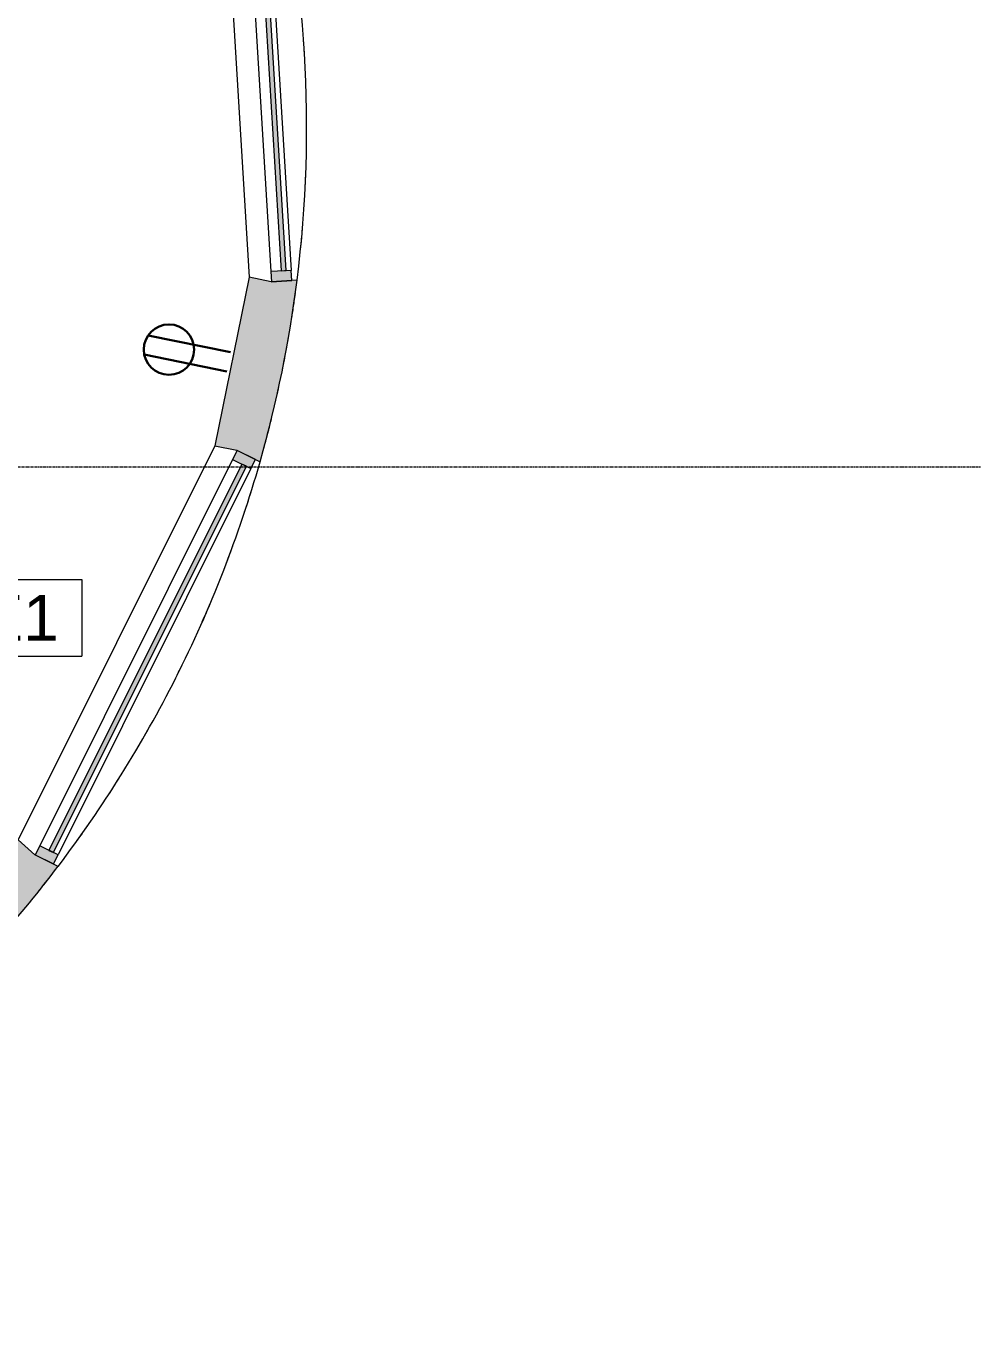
# Model space of a CAD drawing. Header units: inches. Extents: x 2468 to 4886, y -16 to 1381.
# Drawn here: x 3277.1 to 3462.8, y 5.9 to 263.9 of the extents above; entities that cross this region are included whole.
import ezdxf

# ---------------------------------------------------------------- set-up
doc = ezdxf.new("R2010")
doc.units = ezdxf.units.IN
doc.header["$MEASUREMENT"] = 0
doc.linetypes.add('Grid Line 1_2_', pattern=[0.875, 0.5, -0.125, 0.125, -0.125])
for name, color, linetype, lineweight in [('7200-WISCONSIN-AVE-6TH-FLOOR-031418_dwg', 8, 'Continuous', 9), ('A-ANNO-KEYN', 231, 'Continuous', 9), ('A-ANNO-NOTE', 131, 'Continuous', 30), ('A-GLAZ-CURT', 52, 'Continuous', 9), ('A-GLAZ-CWMG', 51, 'Continuous', 13), ('A-WALL', 113, 'Continuous', 13), ('Bb-cor', 7, 'Continuous', 9), ('S-GRID', 1, 'Continuous', 9)]:
    doc.layers.add(name, color=color, linetype=linetype, lineweight=lineweight)
doc.styles.add('Arial', font='arial.ttf', dxfattribs={"height": 9})

# ---------------------------------------------------------------- blocks, each defined once
blk = doc.blocks.new('System Panel - Glazed-6227023-6TH FLOOR POWER _ SIGNAL')
at = {"layer": 'A-GLAZ-CURT'}
blk.add_hatch(color=7, dxfattribs=at).paths.add_polyline_path([(-42.37, -0.5), (42.37, -0.5), (42.37, 0.5), (-42.37, 0.5)], flags=0)
at = {"layer": 'A-GLAZ-CURT', "color": 8, "lineweight": 20}
for p, q in [((42.37, 0.5), (-42.37, 0.5)), ((-42.37, 0.5), (-42.37, -0.5)), ((42.37, -0.5), (42.37, 0.5)), ((-42.37, -0.5), (42.37, -0.5))]:
    blk.add_line(p, q, dxfattribs=at)
blk = doc.blocks.new('System Panel - Glazed-6227193-6TH FLOOR POWER _ SIGNAL')
at = {"layer": 'A-GLAZ-CURT'}
blk.add_hatch(color=7, dxfattribs=at).paths.add_polyline_path([(-42.37, 0.5), (-42.37, -0.5), (42.37, -0.5), (42.37, 0.5), (-23.6, 0.5)], flags=0)
at = {"layer": 'A-GLAZ-CURT', "color": 8, "lineweight": 20}
for p, q in [((42.37, 0.5), (-42.37, 0.5)), ((-42.37, 0.5), (-42.37, -0.5)), ((42.37, -0.5), (42.37, 0.5)), ((-42.37, -0.5), (42.37, -0.5))]:
    blk.add_line(p, q, dxfattribs=at)
blk = doc.blocks.new('Rectangular Mullion - 2_ x 4_ rectangular 2-6226831-6TH FLOOR POWER _ SIGNAL')
at = {"layer": 'A-GLAZ-CWMG', "lineweight": 9}
blk.add_hatch(color=7, dxfattribs=at).paths.add_polyline_path([(0, 1.5), (-2, 1.5), (-2, -2.5), (0, -2.5), (0, 0.52)], flags=0)
at = {"layer": 'A-GLAZ-CWMG', "color": 8, "lineweight": 20}
for p, q in [((0, 1.5), (-2, 1.5)), ((-2, 1.5), (-2, -2.5)), ((0, -2.5), (0, 1.5)), ((-2, -2.5), (0, -2.5))]:
    blk.add_line(p, q, dxfattribs=at)
blk = doc.blocks.new('Rectangular Mullion - 2_ x 4_ rectangular 2-6226832-6TH FLOOR POWER _ SIGNAL')
at = {"layer": 'A-GLAZ-CWMG', "lineweight": 9}
blk.add_hatch(color=7, dxfattribs=at).paths.add_polyline_path([(-2, 1.5), (0, 1.5), (-0.02, -2.5), (-2, -2.5), (-2, 1.19)], flags=0)
at = {"layer": 'A-GLAZ-CWMG', "color": 8, "lineweight": 20}
for p, q in [((-2, 1.5), (0, 1.5)), ((-2, -2.5), (-2, 1.5)), ((0, 1.5), (0, -2.5)), ((0, -2.5), (-2, -2.5))]:
    blk.add_line(p, q, dxfattribs=at)
blk = doc.blocks.new('Rectangular Mullion - 2_ x 4_ rectangular 2-5917174-6TH FLOOR POWER _ SIGNAL')
at = {"layer": 'A-GLAZ-CWMG', "lineweight": 9}
for p, q in [((3317.54, 178.85), (3279.71, 103.02)), ((3321.12, 177.06), (3283.29, 101.24))]:
    blk.add_line(p, q, dxfattribs=at)
blk = doc.blocks.new('Walls 6 - Walls 6-5918263-6TH FLOOR POWER _ SIGNAL')
at = {"layer": 'A-WALL', "lineweight": 9}
h = blk.add_hatch(color=7, dxfattribs=at)
h.paths.add_polyline_path([(3062.11, 5.88), (3061.8, 10.96), (3062.67, 15.26), (3057.91, 16.23), (3057.11, 12.31), (3033.59, 17.11), (3034.39, 21.02), (3029.61, 22), (3028.74, 17.69), (3026.46, 13.14), (3035.27, 10.82), (3044.15, 8.83), (3053.1, 7.18), (3061.9, 5.91)], flags=0)
h.paths.add_polyline_path([(3150.7, 11.27), (3159.47, 13.66), (3168.15, 16.38), (3176.72, 19.43), (3185.17, 22.81), (3182.39, 27), (3180.98, 31.21), (3148.98, 20.52), (3150.39, 16.31), (3150.69, 11.33)], flags=0)
h.paths.add_polyline_path([(2947.06, 52.76), (2949.33, 57.31), (2952.24, 60.6), (2926.98, 82.97), (2924.07, 79.68), (2919.82, 76.87), (2926.98, 69.82), (2932.99, 64.3), (2939.91, 58.39), (2946.73, 53.02)], flags=0)
h.paths.add_polyline_path([(3259.2, 71.76), (3266.25, 78.91), (3271.77, 84.92), (3278.06, 92.34), (3283.28, 99.01), (3278.75, 101.27), (3275.46, 104.18), (3272.23, 100.53), (3275.22, 97.88), (3259.31, 79.91), (3256.32, 82.56), (3253.1, 78.91), (3256.42, 75.96), (3259.17, 71.8)], flags=0)
h.paths.add_polyline_path([(3322.93, 178.4), (3325.25, 187.2), (3327.41, 197.02), (3328.88, 205.03), (3330.19, 214.04), (3325.11, 213.73), (3320.8, 214.61), (3314.07, 181.55), (3318.37, 180.67), (3322.89, 178.42)], flags=0)
h.paths.add_polyline_path([(3315.55, 300.92), (3319.72, 302.31), (3324.8, 302.62), (3323.84, 306.31), (3314.76, 303.28), (3315.39, 301.38)], flags=0)
for p, q in [((3315.55, 300.92), (3320.8, 214.61)), ((3314.07, 181.55), (3275.46, 104.18))]:
    blk.add_line(p, q, dxfattribs=at)
at = {"layer": 'A-WALL', "color": 8, "lineweight": 20}
for p, q in [((3320.8, 214.61), (3314.07, 181.55)), ((3325.11, 213.73), (3320.8, 214.61)), ((3330.19, 214.04), (3325.11, 213.73)), ((3314.07, 181.55), (3318.37, 180.67)), ((3318.37, 180.67), (3322.93, 178.4)), ((3278.75, 101.27), (3275.47, 104.18)), ((3283.31, 98.99), (3278.75, 101.27))]:
    blk.add_line(p, q, dxfattribs=at)
at = {"layer": 'A-WALL', "lineweight": 9}
for centre, radius, start, end in [((3092.12, 244), 239.95, 352.8251, 14.1414), ((3092.12, 244), 239.95, 351.2612, 351.9311), ((3091.89, 244.04), 240.18, 350.9923, 351.2618), ((3091.89, 244.04), 240.18, 348.5945, 349.2011), ((3091.89, 244.04), 240.18, 345.5872, 346.2144), ((3091.89, 244.04), 240.18, 333.2675, 344.1422), ((3091.93, 244.12), 240.18, 322.8247, 333.2453), ((3091.93, 244.12), 240.18, 320.7328, 321.2864)]:
    blk.add_arc(centre, radius, start, end, dxfattribs=at)
at = {"layer": 'A-WALL', "color": 8, "lineweight": 20}
for centre, start, end in [((3092.12, 244), 344.1329, 352.8273), ((3092.11, 243.98), 314.1331, 322.8275)]:
    blk.add_arc(centre, 239.95, start, end, dxfattribs=at)
blk = doc.blocks.new('7200-WISCONSIN-AVE-6TH-FLOOR-031418_dwg-5450642-6TH FLOOR POWER _ SIGNAL')
at = {"layer": 'Bb-cor'}
for centre, radius, start, end in [((3092.12, 244), 239.95, 3.3385, 4.0474), ((3092.12, 244), 239.95, 0.0936, 0.6615), ((3092.12, 244), 239.95, 357.0529, 357.9738), ((3092.12, 244), 239.95, 354.2849, 355.2541), ((3091.89, 244.04), 240.18, 351.5311, 351.8249), ((3092.12, 244), 239.95, 351.8249, 352.2057), ((3091.89, 244.04), 240.18, 349.0921, 350.1145), ((3091.89, 244.04), 240.18, 346.8428, 347.919), ((3091.89, 244.04), 240.18, 345.1416, 345.6902), ((3092.11, 243.98), 239.95, 344.7455, 345.1418), ((3092.11, 243.98), 239.95, 341.6767, 342.8067), ((3092.11, 243.98), 239.95, 338.9096, 340.0013), ((3092.11, 243.98), 239.95, 336.1531, 337.1284), ((3092.11, 243.98), 239.95, 333.4028, 334.0082), ((3092.11, 243.98), 239.95, 330.1028, 330.6431), ((3092.11, 243.98), 239.95, 326.9741, 327.9233), ((3092.11, 243.98), 239.95, 324.1404, 325.1907), ((3091.93, 244.12), 240.18, 321.2625, 321.8248), ((3092.11, 243.98), 239.95, 321.8251, 322.2059)]:
    blk.add_arc(centre, radius, start, end, dxfattribs=at)
blk = doc.blocks.new('Keynote Tag - Keynote Number - Boxed-135510-6TH FLOOR POWER _ SIGNAL')
at = {"layer": 'A-ANNO-KEYN'}
for p, q in [((-0.125, -0.0792), (-0.125, 0.0781)), ((-0.125, 0.0781), (0.125, 0.0781)), ((0.125, 0.0781), (0.125, -0.0792)), ((-0.125, -0.0792), (0.125, -0.0792))]:
    blk.add_line(p, q, dxfattribs=at)

msp = doc.modelspace()

# ---------------------------------------------------------------- linework, layer by layer
at = {"layer": 'A-ANNO-NOTE'}
for p, q in [((3317.14, 199.9), (3300.95, 203.2)), ((3316.38, 196.15), (3300.18, 199.45))]:
    msp.add_line(p, q, dxfattribs=at)
msp.add_circle((3305.04, 200.42), 4.95, dxfattribs=at)
at = {"layer": 'S-GRID', "linetype": 'Grid Line 1_2_'}
msp.add_line((2892.9, 177.42), (4862.49, 177.42), dxfattribs=at)

# ---------------------------------------------------------------- block references
at = {"layer": '7200-WISCONSIN-AVE-6TH-FLOOR-031418_dwg', "color": 7}
msp.add_blockref('7200-WISCONSIN-AVE-6TH-FLOOR-031418_dwg-5450642-6TH FLOOR POWER _ SIGNAL', (0, 0), dxfattribs=at)
msp.add_blockref('7200-WISCONSIN-AVE-6TH-FLOOR-031418_dwg-5450642-6TH FLOOR POWER _ SIGNAL', (0, 0), dxfattribs=at)
msp.add_blockref('7200-WISCONSIN-AVE-6TH-FLOOR-031418_dwg-5450642-6TH FLOOR POWER _ SIGNAL', (0, 0), dxfattribs=at)
at = {"layer": 'A-ANNO-KEYN', "xscale": 95.99999999999994, "yscale": 95.99999999999994, "zscale": 95.99999999999994}
msp.add_blockref('Keynote Tag - Keynote Number - Boxed-135510-6TH FLOOR POWER _ SIGNAL', (3275.97, 147.82), dxfattribs=at)
at = {"layer": 'A-GLAZ-CURT'}
for name, p, rotation in [('System Panel - Glazed-6227193-6TH FLOOR POWER _ SIGNAL', (3324.98, 258.18), 93.48341206081655), ('System Panel - Glazed-6227023-6TH FLOOR POWER _ SIGNAL', (3300.87, 139.82), 63.48332414602076)]:
    msp.add_blockref(name, p, dxfattribs=dict(at, rotation=rotation))
at = {"layer": 'A-GLAZ-CWMG', "lineweight": 9}
for name, p, rotation in [('Rectangular Mullion - 2_ x 4_ rectangular 2-5917174-6TH FLOOR POWER _ SIGNAL', (536.26, -1513.35), 30.00008791479577), ('Rectangular Mullion - 2_ x 4_ rectangular 2-6226831-6TH FLOOR POWER _ SIGNAL', (3327.68, 213.89), 273.4834120608165), ('Rectangular Mullion - 2_ x 4_ rectangular 2-6226831-6TH FLOOR POWER _ SIGNAL', (3281.06, 100.12), 243.4833241460208)]:
    msp.add_blockref(name, p, dxfattribs=dict(at, rotation=rotation))
at = {"layer": 'A-GLAZ-CWMG', "lineweight": 9, "extrusion": (0, 0, -1), "rotation": 116.5166758539793}
msp.add_blockref('Rectangular Mullion - 2_ x 4_ rectangular 2-6226832-6TH FLOOR POWER _ SIGNAL', (-3320.67, 179.52), dxfattribs=at)
at = {"layer": 'A-GLAZ-CWMG', "lineweight": 9}
msp.add_blockref('Rectangular Mullion - 2_ x 4_ rectangular 2-5917174-6TH FLOOR POWER _ SIGNAL', (0, 0), dxfattribs=at)
at = {"layer": 'A-WALL', "lineweight": 9}
msp.add_blockref('Walls 6 - Walls 6-5918263-6TH FLOOR POWER _ SIGNAL', (0, 0), dxfattribs=at)

# ---------------------------------------------------------------- texts
at = {"layer": 'A-ANNO-KEYN', "insert": (3268.07, 152.28), "char_height": 9, "width": 18.786, "attachment_point": 1, "style": 'Arial'}
msp.add_mtext('E1', dxfattribs=at)

doc.saveas('drawing.dxf')
